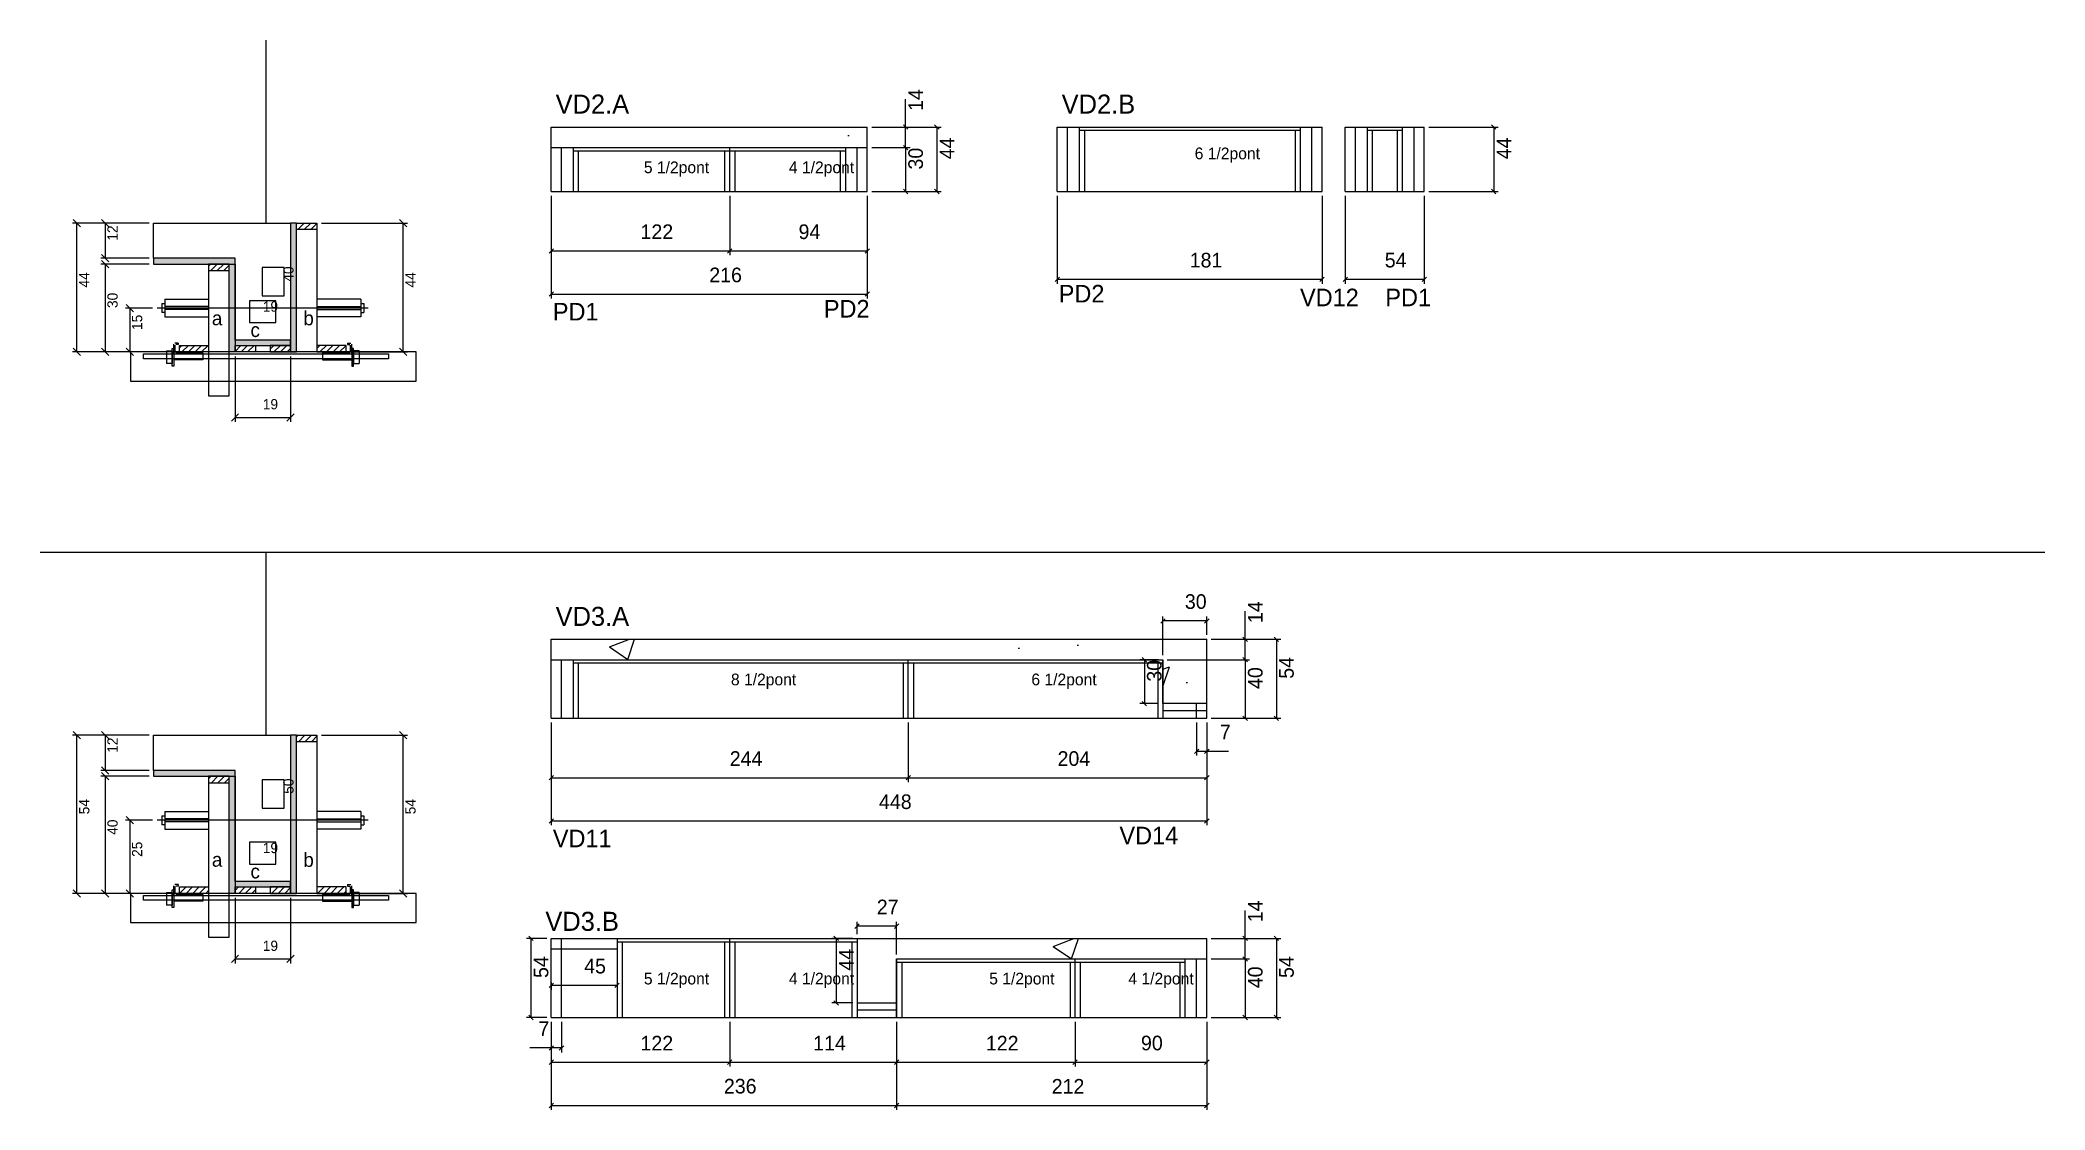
# Model space of a CAD drawing. Header units: metres. Extents: x 4978 to 6348, y 2896 to 3626.
import ezdxf

# ---------------------------------------------------------------- set-up
doc = ezdxf.new("R2010")
doc.units = ezdxf.units.M
for name, color, linetype in [('5', 7, 'Continuous'), ('barrote', 7, 'Continuous'), ('CONCRETO', 7, 'Continuous'), ('COTA', 7, 'Continuous'), ('Cota Seção (2x)', 7, 'Continuous'), ('detalhes', 7, 'Continuous'), ('Hachura', 7, 'Continuous'), ('Madeira', 7, 'Continuous'), ('Painéis', 7, 'Continuous'), ('presilha', 7, 'Continuous'), ('SARR_2.2x7', 7, 'Continuous'), ('SARR_3.5x7', 7, 'Continuous'), ('SCO-___-LAJ', 7, 'Continuous'), ('TENSOR', 7, 'Continuous'), ('texto', 7, 'Continuous'), ('Texto Seção', 7, 'Continuous')]:
    doc.layers.add(name, color=color, linetype=linetype)

msp = doc.modelspace()

# ---------------------------------------------------------------- hatches: boundary and pattern name
at = {"layer": 'COTA'}
h = msp.add_hatch(dxfattribs=at)
h.set_pattern_fill('AR-CONC')
h.paths.add_polyline_path([(5543, 3552.9), (5543, 3566.9), (5327, 3566.9), (5327, 3552.9), (5543, 3552.9)])
h = msp.add_hatch(dxfattribs=at)
h.set_pattern_fill('AR-CONC')
h.paths.add_polyline_path([(5327, 3203.1), (5745, 3203.1), (5745, 3173.1), (5775, 3173.1), (5775, 3217.1), (5327, 3217.1), (5327, 3203.1)])
h = msp.add_hatch(dxfattribs=at)
h.set_pattern_fill('AR-CONC')
h.paths.add_polyline_path([(5563, 2998.7), (5775, 2998.7), (5775, 3012.7), (5536, 3012.7), (5536, 2968.7), (5563, 2968.7), (5563, 2998.7)])
at = {"layer": 'Hachura'}
h = msp.add_hatch(color=7, dxfattribs=at)
h.dxf.hatch_style = 1
h.paths.add_polyline_path([(5152.9, 3501.3), (5148.9, 3501.3), (5148.9, 3413.3), (5152.9, 3413.3), (5152.9, 3501.3)])
h = msp.add_hatch(dxfattribs=at)
h.set_pattern_fill('ANSI31')
h.paths.add_polyline_path([(5152.9, 3496.9), (5152.9, 3501.3), (5166.9, 3501.3), (5166.9, 3496.9), (5152.9, 3496.9)])
h = msp.add_hatch(color=7, dxfattribs=at)
h.dxf.hatch_style = 1
h.paths.add_polyline_path([(5110.9, 3473.3), (5110.9, 3477.3), (5055.3, 3477.3), (5055.3, 3473.3), (5110.9, 3473.3)])
h = msp.add_hatch(dxfattribs=at)
h.set_pattern_fill('ANSI31')
h.paths.add_polyline_path([(5106.9, 3468.9), (5106.9, 3473.3), (5092.9, 3473.3), (5092.9, 3468.9), (5106.9, 3468.9)])
h = msp.add_hatch(color=7, dxfattribs=at)
h.dxf.hatch_style = 1
h.paths.add_polyline_path([(5110.9, 3473.3), (5106.9, 3473.3), (5106.9, 3413.3), (5110.9, 3413.3), (5110.9, 3473.3)])
h = msp.add_hatch(dxfattribs=at)
h.set_pattern_fill('ANSI31')
h.paths.add_polyline_path([(5072.9, 3413.3), (5072.9, 3417.7), (5092.9, 3417.7), (5092.9, 3413.3), (5072.9, 3413.3)])
h = msp.add_hatch(color=7, dxfattribs=at)
h.dxf.hatch_style = 1
h.paths.add_polyline_path([(5148.9, 3417.7), (5148.9, 3421.3), (5110.9, 3421.3), (5110.9, 3417.7), (5148.9, 3417.7)])
h = msp.add_hatch(dxfattribs=at)
h.set_pattern_fill('ANSI31')
h.paths.add_polyline_path([(5110.9, 3413.3), (5110.9, 3417.7), (5124.9, 3417.7), (5124.9, 3413.3), (5110.9, 3413.3)])
h = msp.add_hatch(dxfattribs=at)
h.set_pattern_fill('ANSI31')
h.paths.add_polyline_path([(5148.9, 3413.3), (5148.9, 3417.7), (5134.9, 3417.7), (5134.9, 3413.3), (5148.9, 3413.3)])
h = msp.add_hatch(dxfattribs=at)
h.set_pattern_fill('ANSI31')
h.paths.add_polyline_path([(5186.9, 3413.3), (5186.9, 3417.7), (5166.9, 3417.7), (5166.9, 3413.3), (5186.9, 3413.3)])
h = msp.add_hatch(color=7, dxfattribs=at)
h.dxf.hatch_style = 1
h.paths.add_polyline_path([(5152.9, 3151.5), (5148.9, 3151.5), (5148.9, 3043.5), (5152.9, 3043.5), (5152.9, 3151.5)])
h = msp.add_hatch(dxfattribs=at)
h.set_pattern_fill('ANSI31')
h.paths.add_polyline_path([(5152.9, 3147.1), (5152.9, 3151.5), (5166.9, 3151.5), (5166.9, 3147.1), (5152.9, 3147.1)])
h = msp.add_hatch(color=7, dxfattribs=at)
h.dxf.hatch_style = 1
h.paths.add_polyline_path([(5110.9, 3123.5), (5110.9, 3127.5), (5055.3, 3127.5), (5055.3, 3123.5), (5110.9, 3123.5)])
h = msp.add_hatch(color=7, dxfattribs=at)
h.dxf.hatch_style = 1
h.paths.add_polyline_path([(5110.9, 3127.5), (5106.9, 3127.5), (5106.9, 3043.5), (5110.9, 3043.5), (5110.9, 3127.5)])
h = msp.add_hatch(dxfattribs=at)
h.set_pattern_fill('ANSI31')
h.paths.add_polyline_path([(5106.9, 3119.1), (5106.9, 3123.5), (5092.9, 3123.5), (5092.9, 3119.1), (5106.9, 3119.1)])
h = msp.add_hatch(dxfattribs=at)
h.set_pattern_fill('ANSI31')
h.paths.add_polyline_path([(5072.9, 3043.5), (5072.9, 3047.9), (5092.9, 3047.9), (5092.9, 3043.5), (5072.9, 3043.5)])
h = msp.add_hatch(color=7, dxfattribs=at)
h.dxf.hatch_style = 1
h.paths.add_polyline_path([(5148.9, 3047.9), (5148.9, 3051.5), (5110.9, 3051.5), (5110.9, 3047.9), (5148.9, 3047.9)])
h = msp.add_hatch(dxfattribs=at)
h.set_pattern_fill('ANSI31')
h.paths.add_polyline_path([(5110.9, 3043.5), (5110.9, 3047.9), (5124.9, 3047.9), (5124.9, 3043.5), (5110.9, 3043.5)])
h = msp.add_hatch(dxfattribs=at)
h.set_pattern_fill('ANSI31')
h.paths.add_polyline_path([(5148.9, 3043.5), (5148.9, 3047.9), (5134.9, 3047.9), (5134.9, 3043.5), (5148.9, 3043.5)])
h = msp.add_hatch(dxfattribs=at)
h.set_pattern_fill('ANSI31')
h.paths.add_polyline_path([(5186.9, 3043.5), (5186.9, 3047.9), (5166.9, 3047.9), (5166.9, 3043.5), (5186.9, 3043.5)])

# ---------------------------------------------------------------- linework, layer by layer
at = {"color": 7, "lineweight": 25}
for p, q in [((5060.9, 3446.3), (5060.9, 3440.3)), ((5060.9, 3446.3), (5062.9, 3446.3)), ((5062.9, 3440.3), (5060.9, 3440.3)), ((5062.9, 3449.3), (5062.9, 3437.3)), ((5062.9, 3449.3), (5092.9, 3449.3)), ((5092.9, 3444.3), (5062.9, 3444.3)), ((5092.9, 3442.3), (5062.9, 3442.3)), ((5196.9, 3449.3), (5166.9, 3449.3)), ((5166.9, 3444.3), (5196.9, 3444.3)), ((5166.9, 3442.3), (5196.9, 3442.3)), ((5196.9, 3449.3), (5196.9, 3437.3)), ((5196.9, 3446.3), (5198.9, 3446.3)), ((5196.9, 3440.3), (5198.9, 3440.3)), ((5198.9, 3446.3), (5198.9, 3440.3)), ((5062.9, 3437.3), (5092.9, 3437.3)), ((5196.9, 3437.3), (5166.9, 3437.3)), ((5060.9, 3096.4), (5060.9, 3090.4)), ((5060.9, 3096.4), (5062.9, 3096.4)), ((5062.9, 3099.4), (5062.9, 3087.4)), ((5062.9, 3099.4), (5092.9, 3099.4)), ((5196.9, 3099.4), (5166.9, 3099.4)), ((5196.9, 3099.4), (5196.9, 3087.4)), ((5196.9, 3096.4), (5198.9, 3096.4)), ((5198.9, 3096.4), (5198.9, 3090.4)), ((5062.9, 3090.4), (5060.9, 3090.4)), ((5092.9, 3094.4), (5062.9, 3094.4)), ((5092.9, 3092.4), (5062.9, 3092.4)), ((5062.9, 3087.4), (5092.9, 3087.4)), ((5166.9, 3094.4), (5196.9, 3094.4)), ((5166.9, 3092.4), (5196.9, 3092.4)), ((5196.9, 3087.4), (5166.9, 3087.4)), ((5196.9, 3090.4), (5198.9, 3090.4))]:
    msp.add_line(p, q, dxfattribs=at)
at = {"layer": 'barrote', "color": 251, "lineweight": 25}
for points in [[(5039.4, 3393.3), (5234.6, 3393.3), (5234.6, 3413.3), (5039.4, 3413.3)], [(5039.4, 3023.5), (5234.6, 3023.5), (5234.6, 3043.5), (5039.4, 3043.5)]]:
    msp.add_lwpolyline(points, close=True, dxfattribs=at)
at = {"layer": 'CONCRETO', "color": 251, "lineweight": 25}
for points in [[(5055.3, 3477.3), (5055.3, 3501.3), (5148.9, 3501.3), (5148.9, 3473.3), (5148.9, 3473.3), (5148.9, 3421.3), (5110.9, 3421.3), (5110.9, 3477.3)], [(5055.3, 3127.5), (5055.3, 3151.5), (5148.9, 3151.5), (5148.9, 3123.5), (5148.9, 3123.5), (5148.9, 3051.5), (5110.9, 3051.5), (5110.9, 3127.5)]]:
    msp.add_lwpolyline(points, close=True, dxfattribs=at)
at = {"layer": 'COTA', "color": 4, "lineweight": 25}
for p, q in [((5569.2, 3566.9), (5569.2, 3586)), ((5546, 3566.9), (5572.2, 3566.9)), ((5546, 3566.9), (5593.5, 3566.9)), ((5569.2, 3552.9), (5569.2, 3566.9)), ((5590.5, 3566.9), (5590.5, 3522.9)), ((5926.6, 3566.9), (5974.1, 3566.9)), ((5971.1, 3566.9), (5971.1, 3522.9)), ((5546, 3552.9), (5572.2, 3552.9)), ((5546, 3552.9), (5572.2, 3552.9)), ((5569.2, 3552.9), (5569.2, 3522.9)), ((5546, 3522.9), (5572.2, 3522.9)), ((5546, 3522.9), (5593.5, 3522.9)), ((5926.6, 3522.9), (5974.1, 3522.9)), ((5327, 3519.9), (5327, 3479.3)), ((5327, 3519.9), (5327, 3449.8)), ((5449, 3519.9), (5449, 3479.3)), ((5449, 3519.9), (5449, 3479.3)), ((5543, 3519.9), (5543, 3479.3)), ((5543, 3519.9), (5543, 3449.8)), ((5672.8, 3519.9), (5672.8, 3459.9)), ((5853.8, 3519.9), (5853.8, 3459.9)), ((5869.6, 3519.9), (5869.6, 3459.9)), ((5923.6, 3519.9), (5923.6, 3459.9)), ((5052.3, 3501.3), (4999.9, 3501.3)), ((5002.9, 3413.3), (5002.9, 3501.3)), ((5052.3, 3501.3), (5019.2, 3501.3)), ((5022.2, 3501.3), (5022.2, 3477.3)), ((5169.9, 3501.3), (5228.8, 3501.3)), ((5225.8, 3413.3), (5225.8, 3501.3)), ((5327, 3482.3), (5449, 3482.3)), ((5449, 3482.3), (5543, 3482.3)), ((5052.3, 3477.3), (5019.2, 3477.3)), ((5052.3, 3473.3), (5019.2, 3473.3)), ((5022.2, 3473.3), (5022.2, 3413.3)), ((5327, 3452.8), (5543, 3452.8)), ((5672.8, 3462.9), (5853.8, 3462.9)), ((5869.6, 3462.9), (5923.6, 3462.9)), ((5054.6, 3443.3), (5036, 3443.3)), ((5039, 3443.3), (5039, 3413.3)), ((5074.3, 3413.3), (4999.9, 3413.3)), ((5074.3, 3413.3), (5019.2, 3413.3)), ((5054.6, 3413.3), (5036, 3413.3)), ((5185.5, 3413.3), (5228.8, 3413.3)), ((5110.9, 3410.3), (5110.9, 3365.6)), ((5148.9, 3410.3), (5148.9, 3365.6)), ((5110.9, 3368.6), (5148.9, 3368.6)), ((5801.2, 3217.1), (5801.2, 3236.2)), ((5745, 3206.1), (5745, 3232.6)), ((5775, 3229.6), (5745, 3229.6)), ((5775, 3220.1), (5775, 3232.6)), ((5778, 3217.1), (5804.2, 3217.1)), ((5778, 3217.1), (5825.5, 3217.1)), ((5801.2, 3203.1), (5801.2, 3217.1)), ((5822.5, 3217.1), (5822.5, 3163.1)), ((5742, 3203.1), (5729.3, 3203.1)), ((5732.3, 3203.1), (5732.3, 3173.1)), ((5748, 3203.1), (5804.2, 3203.1)), ((5748, 3203.1), (5804.2, 3203.1)), ((5801.2, 3203.1), (5801.2, 3163.1)), ((5742, 3173.1), (5729.3, 3173.1)), ((5052.3, 3151.5), (4999.9, 3151.5)), ((5002.9, 3043.5), (5002.9, 3151.5)), ((5052.3, 3151.5), (5019.2, 3151.5)), ((5022.2, 3151.5), (5022.2, 3127.5)), ((5169.9, 3151.5), (5228.8, 3151.5)), ((5225.8, 3043.5), (5225.8, 3151.5)), ((5327, 3160.1), (5327, 3119.5)), ((5327, 3160.1), (5327, 3090)), ((5571, 3160.1), (5571, 3119.5)), ((5571, 3160.1), (5571, 3119.5)), ((5768, 3160.1), (5768, 3137.6)), ((5775, 3160.1), (5775, 3119.5)), ((5775, 3160.1), (5775, 3090)), ((5775, 3160.1), (5775, 3137.6)), ((5778, 3163.1), (5804.2, 3163.1)), ((5778, 3163.1), (5825.5, 3163.1)), ((5768, 3140.6), (5775, 3140.6)), ((5775, 3140.6), (5789.8, 3140.6)), ((5052.3, 3127.5), (5019.2, 3127.5)), ((5052.3, 3123.5), (5019.2, 3123.5)), ((5022.2, 3123.5), (5022.2, 3043.5)), ((5327, 3122.5), (5571, 3122.5)), ((5571, 3122.5), (5775, 3122.5)), ((5054.6, 3093.4), (5036, 3093.4)), ((5039, 3093.4), (5039, 3043.5)), ((5327, 3093), (5775, 3093)), ((5074.3, 3043.5), (4999.9, 3043.5)), ((5074.3, 3043.5), (5019.2, 3043.5)), ((5054.6, 3043.5), (5036, 3043.5)), ((5185.5, 3043.5), (5228.8, 3043.5)), ((5110.9, 3040.5), (5110.9, 2995.7)), ((5148.9, 3040.5), (5148.9, 2995.7)), ((5801.2, 3012.7), (5801.2, 3031.8)), ((5536, 3015.7), (5536, 3024.1)), ((5563, 3021.1), (5536, 3021.1)), ((5563, 3001.7), (5563, 3024.1)), ((5324, 3012.7), (5310.1, 3012.7)), ((5313.1, 3012.7), (5313.1, 2958.7)), ((5533, 3012.7), (5518.7, 3012.7)), ((5521.7, 3012.7), (5521.7, 2968.7)), ((5778, 3012.7), (5804.2, 3012.7)), ((5778, 3012.7), (5825.5, 3012.7)), ((5801.2, 2998.7), (5801.2, 3012.7)), ((5822.5, 3012.7), (5822.5, 2958.7)), ((5110.9, 2998.7), (5148.9, 2998.7)), ((5778, 2998.7), (5804.2, 2998.7)), ((5778, 2998.7), (5804.2, 2998.7)), ((5801.2, 2998.7), (5801.2, 2958.7)), ((5327, 2982.7), (5327, 2977.7)), ((5327, 2980.7), (5372, 2980.7)), ((5372, 2982.7), (5372, 2977.7)), ((5533, 2968.7), (5518.7, 2968.7)), ((5324, 2958.7), (5310.1, 2958.7)), ((5327, 2955.7), (5327, 2925.2)), ((5327, 2955.7), (5327, 2895.6)), ((5327, 2955.7), (5327, 2934.9)), ((5334, 2955.7), (5334, 2934.9)), ((5449, 2955.7), (5449, 2925.2)), ((5449, 2955.7), (5449, 2925.2)), ((5563, 2955.7), (5563, 2925.2)), ((5563, 2955.7), (5563, 2895.6)), ((5563, 2955.7), (5563, 2925.2)), ((5563, 2955.7), (5563, 2895.6)), ((5685, 2955.7), (5685, 2925.2)), ((5685, 2955.7), (5685, 2925.2)), ((5775, 2955.7), (5775, 2925.2)), ((5775, 2955.7), (5775, 2895.6)), ((5778, 2958.7), (5804.2, 2958.7)), ((5778, 2958.7), (5825.5, 2958.7)), ((5327, 2937.9), (5312.3, 2937.9)), ((5334, 2937.9), (5327, 2937.9)), ((5327, 2928.2), (5449, 2928.2)), ((5449, 2928.2), (5563, 2928.2)), ((5563, 2928.2), (5685, 2928.2)), ((5685, 2928.2), (5775, 2928.2)), ((5327, 2898.6), (5563, 2898.6)), ((5563, 2898.6), (5775, 2898.6))]:
    msp.add_line(p, q, dxfattribs=at)
at = {"layer": 'COTA', "color": 241, "lineweight": 25}
for p, q in [((5327, 3552.9), (5327, 3566.9)), ((5327, 3566.9), (5543, 3566.9)), ((5543, 3552.9), (5543, 3566.9)), ((4977.7, 3276.5), (6347.7, 3276.5)), ((5327, 3203.1), (5327, 3217.1)), ((5327, 3217.1), (5775, 3217.1)), ((5775, 3173.1), (5775, 3217.1)), ((5536, 3012.7), (5775, 3012.7)), ((5775, 2998.7), (5775, 3012.7))]:
    msp.add_line(p, q, dxfattribs=at)
at = {"layer": 'COTA', "color": 0, "lineweight": 25}
for p, q in [((5570.7, 3565.4), (5567.7, 3568.4)), ((5592, 3565.4), (5589, 3568.4)), ((5972.6, 3565.4), (5969.6, 3568.4)), ((5570.7, 3551.4), (5567.7, 3554.4)), ((5567.7, 3554.4), (5570.7, 3551.4)), ((5567.7, 3524.4), (5570.7, 3521.4)), ((5589, 3524.4), (5592, 3521.4)), ((5969.6, 3524.4), (5972.6, 3521.4)), ((5328.5, 3483.8), (5325.5, 3480.8)), ((5447.5, 3480.8), (5450.5, 3483.8)), ((5450.5, 3483.8), (5447.5, 3480.8)), ((5541.5, 3480.8), (5544.5, 3483.8)), ((5328.5, 3454.3), (5325.5, 3451.3)), ((5541.5, 3451.3), (5544.5, 3454.3)), ((5674.3, 3464.4), (5671.3, 3461.4)), ((5852.3, 3461.4), (5855.3, 3464.4)), ((5871.1, 3464.4), (5868.1, 3461.4)), ((5922.1, 3461.4), (5925.1, 3464.4)), ((5746.5, 3231.1), (5743.5, 3228.1)), ((5773.5, 3228.1), (5776.5, 3231.1)), ((5802.7, 3215.6), (5799.7, 3218.6)), ((5824, 3215.6), (5821, 3218.6)), ((5733.8, 3201.6), (5730.8, 3204.6)), ((5802.7, 3201.6), (5799.7, 3204.6)), ((5799.7, 3204.6), (5802.7, 3201.6)), ((5730.8, 3174.6), (5733.8, 3171.6)), ((5799.7, 3164.6), (5802.7, 3161.6)), ((5821, 3164.6), (5824, 3161.6)), ((5769.5, 3142.1), (5766.5, 3139.1)), ((5773.5, 3139.1), (5776.5, 3142.1)), ((5328.5, 3124), (5325.5, 3121)), ((5569.5, 3121), (5572.5, 3124)), ((5572.5, 3124), (5569.5, 3121)), ((5773.5, 3121), (5776.5, 3124)), ((5328.5, 3094.5), (5325.5, 3091.5)), ((5773.5, 3091.5), (5776.5, 3094.5)), ((5314.6, 3011.2), (5311.6, 3014.2)), ((5523.2, 3011.2), (5520.2, 3014.2)), ((5537.5, 3022.6), (5534.5, 3019.6)), ((5561.5, 3019.6), (5564.5, 3022.6)), ((5802.7, 3011.2), (5799.7, 3014.2)), ((5824, 3011.2), (5821, 3014.2)), ((5802.7, 2997.2), (5799.7, 3000.2)), ((5799.7, 3000.2), (5802.7, 2997.2)), ((5328.5, 2982.2), (5325.5, 2979.2)), ((5370.5, 2979.2), (5373.5, 2982.2)), ((5311.6, 2960.2), (5314.6, 2957.2)), ((5520.2, 2970.2), (5523.2, 2967.2)), ((5799.7, 2960.2), (5802.7, 2957.2)), ((5821, 2960.2), (5824, 2957.2)), ((5328.5, 2939.4), (5325.5, 2936.4)), ((5332.5, 2936.4), (5335.5, 2939.4)), ((5328.5, 2929.7), (5325.5, 2926.7)), ((5447.5, 2926.7), (5450.5, 2929.7)), ((5450.5, 2929.7), (5447.5, 2926.7)), ((5561.5, 2926.7), (5564.5, 2929.7)), ((5564.5, 2929.7), (5561.5, 2926.7)), ((5683.5, 2926.7), (5686.5, 2929.7)), ((5686.5, 2929.7), (5683.5, 2926.7)), ((5773.5, 2926.7), (5776.5, 2929.7)), ((5328.5, 2900.1), (5325.5, 2897.1)), ((5561.5, 2897.1), (5564.5, 2900.1)), ((5564.5, 2900.1), (5561.5, 2897.1)), ((5773.5, 2897.1), (5776.5, 2900.1))]:
    msp.add_line(p, q, dxfattribs=at)
for points in [[(5005.4, 3498.8), (5000.4, 3503.8)], [(5024.7, 3498.8), (5019.7, 3503.8)], [(5228.3, 3498.8), (5223.3, 3503.8)], [(5019.7, 3479.8), (5024.7, 3474.8)], [(5024.7, 3470.8), (5019.7, 3475.8)], [(5041.5, 3440.8), (5036.5, 3445.8)], [(5000.4, 3415.8), (5005.4, 3410.8)], [(5019.7, 3415.8), (5024.7, 3410.8)], [(5036.5, 3415.8), (5041.5, 3410.8)], [(5223.3, 3415.8), (5228.3, 3410.8)], [(5113.4, 3371.1), (5108.4, 3366.1)], [(5146.4, 3366.1), (5151.4, 3371.1)], [(5005.4, 3149), (5000.4, 3154)], [(5024.7, 3149), (5019.7, 3154)], [(5228.3, 3149), (5223.3, 3154)], [(5019.7, 3130), (5024.7, 3125)], [(5024.7, 3121), (5019.7, 3126)], [(5041.5, 3090.9), (5036.5, 3095.9)], [(5000.4, 3046), (5005.4, 3041)], [(5019.7, 3046), (5024.7, 3041)], [(5036.5, 3046), (5041.5, 3041)], [(5223.3, 3046), (5228.3, 3041)], [(5113.4, 3001.2), (5108.4, 2996.2)], [(5146.4, 2996.2), (5151.4, 3001.2)]]:
    msp.add_lwpolyline(points, dxfattribs=at)
at = {"layer": 'Cota Seção (2x)', "color": 180, "lineweight": 25}
for p, q in [((5144.4, 3470.9), (5129.4, 3470.9)), ((5129.4, 3470.9), (5129.4, 3451.6)), ((5144.4, 3451.6), (5144.4, 3470.9)), ((5138.9, 3448.3), (5120.9, 3448.3)), ((5120.9, 3448.3), (5120.9, 3433.3)), ((5129.4, 3451.6), (5144.4, 3451.6)), ((5138.9, 3433.3), (5138.9, 3448.3)), ((5120.9, 3433.3), (5138.9, 3433.3)), ((5144.4, 3121.1), (5129.4, 3121.1)), ((5129.4, 3121.1), (5129.4, 3101.8)), ((5144.4, 3101.8), (5144.4, 3121.1)), ((5129.4, 3101.8), (5144.4, 3101.8)), ((5138.9, 3078.5), (5120.9, 3078.5)), ((5120.9, 3078.5), (5120.9, 3063.5)), ((5138.9, 3063.5), (5138.9, 3078.5)), ((5120.9, 3063.5), (5138.9, 3063.5))]:
    msp.add_line(p, q, dxfattribs=at)
at = {"layer": 'Madeira', "color": 126, "lineweight": 18}
for points in [[(5152.9, 3496.9), (5152.9, 3501.3), (5166.9, 3501.3), (5166.9, 3496.9)], [(5152.9, 3501.3), (5166.9, 3501.3), (5166.9, 3413.3), (5152.9, 3413.3)], [(5106.9, 3468.9), (5106.9, 3473.3), (5092.9, 3473.3), (5092.9, 3468.9)], [(5106.9, 3473.3), (5092.9, 3473.3), (5092.9, 3383.3), (5106.9, 3383.3)], [(5072.9, 3413.3), (5072.9, 3417.7), (5092.9, 3417.7), (5092.9, 3413.3)], [(5110.9, 3413.3), (5110.9, 3417.7), (5124.9, 3417.7), (5124.9, 3413.3)], [(5148.9, 3413.3), (5148.9, 3417.7), (5134.9, 3417.7), (5134.9, 3413.3)], [(5186.9, 3413.3), (5186.9, 3417.7), (5166.9, 3417.7), (5166.9, 3413.3)], [(5152.9, 3147.1), (5152.9, 3151.5), (5166.9, 3151.5), (5166.9, 3147.1)], [(5152.9, 3151.5), (5166.9, 3151.5), (5166.9, 3043.5), (5152.9, 3043.5)], [(5106.9, 3119.1), (5106.9, 3123.5), (5092.9, 3123.5), (5092.9, 3119.1)], [(5106.9, 3123.5), (5092.9, 3123.5), (5092.9, 3013.5), (5106.9, 3013.5)], [(5072.9, 3043.5), (5072.9, 3047.9), (5092.9, 3047.9), (5092.9, 3043.5)], [(5110.9, 3043.5), (5110.9, 3047.9), (5124.9, 3047.9), (5124.9, 3043.5)], [(5148.9, 3043.5), (5148.9, 3047.9), (5134.9, 3047.9), (5134.9, 3043.5)], [(5186.9, 3043.5), (5186.9, 3047.9), (5166.9, 3047.9), (5166.9, 3043.5)]]:
    msp.add_lwpolyline(points, close=True, dxfattribs=at)
at = {"layer": 'Painéis', "color": 200, "lineweight": 25}
for p, q in [((5672.8, 3566.9), (5853.8, 3566.9)), ((5672.8, 3522.9), (5672.8, 3566.9)), ((5853.8, 3522.9), (5853.8, 3566.9)), ((5869.6, 3566.9), (5923.6, 3566.9)), ((5869.6, 3522.9), (5869.6, 3566.9)), ((5923.6, 3522.9), (5923.6, 3566.9)), ((5327, 3552.9), (5543, 3552.9)), ((5327, 3522.9), (5327, 3552.9)), ((5449, 3522.9), (5449, 3552.9)), ((5543, 3522.9), (5543, 3552.9)), ((5327, 3522.9), (5543, 3522.9)), ((5672.8, 3522.9), (5853.8, 3522.9)), ((5869.6, 3522.9), (5923.6, 3522.9)), ((5327, 3203.1), (5745, 3203.1)), ((5327, 3163.1), (5327, 3203.1)), ((5571, 3163.1), (5571, 3203.1)), ((5745, 3173.1), (5745, 3203.1)), ((5775, 3173.1), (5745, 3173.1)), ((5775, 3163.1), (5775, 3173.1)), ((5327, 3163.1), (5775, 3163.1)), ((5327, 3012.7), (5536, 3012.7)), ((5327, 2958.7), (5327, 3012.7)), ((5449, 2958.7), (5449, 3012.7)), ((5536, 3012.7), (5536, 2968.7)), ((5563, 2998.7), (5775, 2998.7)), ((5563, 2958.7), (5563, 2998.7)), ((5685, 2958.7), (5685, 2998.7)), ((5775, 2958.7), (5775, 2998.7)), ((5536, 2968.7), (5563, 2968.7)), ((5563, 2958.7), (5563, 2968.7)), ((5327, 2958.7), (5563, 2958.7)), ((5563, 2958.7), (5775, 2958.7))]:
    msp.add_line(p, q, dxfattribs=at)
for points in [[(5152.9, 3501.3), (5148.9, 3501.3), (5148.9, 3413.3), (5152.9, 3413.3)], [(5110.9, 3473.3), (5110.9, 3477.3), (5055.3, 3477.3), (5055.3, 3473.3)], [(5106.9, 3473.3), (5110.9, 3473.3), (5110.9, 3413.3), (5106.9, 3413.3)], [(5148.9, 3417.7), (5148.9, 3421.3), (5110.9, 3421.3), (5110.9, 3417.7)], [(5152.9, 3151.5), (5148.9, 3151.5), (5148.9, 3043.5), (5152.9, 3043.5)], [(5110.9, 3123.5), (5110.9, 3127.5), (5055.3, 3127.5), (5055.3, 3123.5)], [(5106.9, 3123.5), (5110.9, 3123.5), (5110.9, 3043.5), (5106.9, 3043.5)], [(5148.9, 3047.9), (5148.9, 3051.5), (5110.9, 3051.5), (5110.9, 3047.9)]]:
    msp.add_lwpolyline(points, close=True, dxfattribs=at)
at = {"layer": 'presilha', "color": 1, "lineweight": 25}
for p, q in [((5064, 3414), (5068, 3414)), ((5064, 3414), (5064, 3405.3)), ((5068, 3415.6), (5069, 3415.6)), ((5068, 3403.6), (5068, 3415.6)), ((5068, 3414), (5068, 3405.3)), ((5069, 3412.4), (5069, 3418.6)), ((5069, 3415.6), (5069, 3403.6)), ((5072, 3419.3), (5069.8, 3419.3)), ((5070, 3413), (5070, 3417.9)), ((5072, 3418.3), (5070.4, 3418.3)), ((5089, 3412.6), (5070.4, 3412.6)), ((5072, 3419.3), (5072, 3418.3)), ((5089, 3412.6), (5089, 3408)), ((5170.8, 3412.6), (5170.8, 3408)), ((5170.8, 3412.6), (5189.4, 3412.6)), ((5187.8, 3419.3), (5187.8, 3418.3)), ((5187.8, 3419.3), (5190, 3419.3)), ((5187.8, 3418.3), (5189.4, 3418.3)), ((5189.8, 3413), (5189.8, 3417.9)), ((5190.8, 3412.4), (5190.8, 3418.6)), ((5191.8, 3415.6), (5190.8, 3415.6)), ((5190.8, 3415.6), (5190.8, 3403.6)), ((5191.8, 3403.6), (5191.8, 3415.6)), ((5195.8, 3414), (5191.8, 3414)), ((5191.8, 3414), (5191.8, 3405.3)), ((5195.8, 3414), (5195.8, 3405.3)), ((5068, 3405.3), (5064, 3405.3)), ((5069, 3403.6), (5068, 3403.6)), ((5089, 3408), (5069, 3408)), ((5170.8, 3408), (5190.8, 3408)), ((5190.8, 3403.6), (5191.8, 3403.6)), ((5191.8, 3405.3), (5195.8, 3405.3)), ((5064, 3044.2), (5068, 3044.2)), ((5064, 3044.2), (5064, 3035.5)), ((5068, 3045.8), (5069, 3045.8)), ((5068, 3033.8), (5068, 3045.8)), ((5068, 3044.2), (5068, 3035.5)), ((5069, 3042.6), (5069, 3048.7)), ((5069, 3045.8), (5069, 3033.8)), ((5072, 3049.5), (5069.8, 3049.5)), ((5070, 3043.2), (5070, 3048.1)), ((5072, 3048.5), (5070.4, 3048.5)), ((5089, 3042.8), (5070.4, 3042.8)), ((5072, 3049.5), (5072, 3048.5)), ((5089, 3042.8), (5089, 3038.2)), ((5170.8, 3042.8), (5170.8, 3038.2)), ((5170.8, 3042.8), (5189.4, 3042.8)), ((5187.8, 3049.5), (5187.8, 3048.5)), ((5187.8, 3049.5), (5190, 3049.5)), ((5187.8, 3048.5), (5189.4, 3048.5)), ((5189.8, 3043.2), (5189.8, 3048.1)), ((5190.8, 3042.6), (5190.8, 3048.7)), ((5191.8, 3045.8), (5190.8, 3045.8)), ((5190.8, 3045.8), (5190.8, 3033.8)), ((5191.8, 3033.8), (5191.8, 3045.8)), ((5195.8, 3044.2), (5191.8, 3044.2)), ((5191.8, 3044.2), (5191.8, 3035.5)), ((5195.8, 3044.2), (5195.8, 3035.5)), ((5068, 3035.5), (5064, 3035.5)), ((5069, 3033.8), (5068, 3033.8)), ((5089, 3038.2), (5069, 3038.2)), ((5170.8, 3038.2), (5190.8, 3038.2)), ((5190.8, 3033.8), (5191.8, 3033.8)), ((5191.8, 3035.5), (5195.8, 3035.5))]:
    msp.add_line(p, q, dxfattribs=at)
at = {"layer": 'SARR_2.2x7', "color": 40, "lineweight": 25}
for p, q in [((5679.8, 3522.9), (5679.8, 3566.9)), ((5687.8, 3564.7), (5838.8, 3564.7)), ((5846.8, 3522.9), (5846.8, 3566.9)), ((5876.6, 3522.9), (5876.6, 3566.9)), ((5884.6, 3564.7), (5908.6, 3564.7)), ((5916.6, 3522.9), (5916.6, 3566.9)), ((5334, 3522.9), (5334, 3552.9)), ((5342, 3550.7), (5449, 3550.7)), ((5449, 3550.7), (5528, 3550.7)), ((5536, 3522.9), (5536, 3552.9)), ((5334, 3163.1), (5334, 3203.1)), ((5342, 3200.9), (5571, 3200.9)), ((5571, 3200.9), (5745, 3200.9)), ((5775, 3168.1), (5745, 3168.1)), ((5768, 3163.1), (5768, 3173.1)), ((5327, 3005.7), (5372, 3005.7)), ((5334, 2958.7), (5334, 3012.7)), ((5372, 3010.5), (5449, 3010.5)), ((5449, 3010.5), (5536, 3010.5)), ((5563, 2996.5), (5685, 2996.5)), ((5685, 2996.5), (5760, 2996.5)), ((5768, 2958.7), (5768, 2998.7)), ((5563, 2963.7), (5536, 2963.7))]:
    msp.add_line(p, q, dxfattribs=at)
at = {"layer": 'SARR_3.5x7', "color": 81, "lineweight": 25}
for p, q in [((5687.8, 3566.9), (5687.8, 3522.9)), ((5691.3, 3564.7), (5691.3, 3522.9)), ((5835.3, 3564.7), (5835.3, 3522.9)), ((5838.8, 3566.9), (5838.8, 3522.9)), ((5884.6, 3566.9), (5884.6, 3522.9)), ((5888.1, 3564.7), (5888.1, 3522.9)), ((5905.1, 3564.7), (5905.1, 3522.9)), ((5908.6, 3566.9), (5908.6, 3522.9)), ((5342, 3552.9), (5342, 3522.9)), ((5345.5, 3550.7), (5345.5, 3522.9)), ((5445.5, 3550.7), (5445.5, 3522.9)), ((5452.5, 3550.7), (5452.5, 3522.9)), ((5524.5, 3550.7), (5524.5, 3522.9)), ((5528, 3552.9), (5528, 3522.9)), ((5342, 3203.1), (5342, 3163.1)), ((5345.5, 3200.9), (5345.5, 3163.1)), ((5567.5, 3200.9), (5567.5, 3163.1)), ((5574.5, 3200.9), (5574.5, 3163.1)), ((5741.5, 3200.9), (5741.5, 3163.1)), ((5745, 3203.1), (5745, 3163.1)), ((5372, 3012.7), (5372, 2958.7)), ((5375.5, 3010.5), (5375.5, 2958.7)), ((5445.5, 3010.5), (5445.5, 2958.7)), ((5452.5, 3010.5), (5452.5, 2958.7)), ((5532.5, 3010.5), (5532.5, 2958.7)), ((5536, 3012.7), (5536, 2958.7)), ((5563, 2998.7), (5563, 2958.7)), ((5566.5, 2996.5), (5566.5, 2958.7)), ((5681.5, 2996.5), (5681.5, 2958.7)), ((5688.5, 2996.5), (5688.5, 2958.7)), ((5756.5, 2996.5), (5756.5, 2958.7)), ((5760, 2998.7), (5760, 2958.7))]:
    msp.add_line(p, q, dxfattribs=at)
at = {"layer": 'SCO-___-LAJ', "color": 1, "lineweight": 0}
for points in [[(5048.4, 3411.9), (5215.7, 3411.9), (5215.7, 3408.7), (5048.4, 3408.7)], [(5048.4, 3042.1), (5215.7, 3042.1), (5215.7, 3038.9), (5048.4, 3038.9)]]:
    msp.add_lwpolyline(points, close=True, dxfattribs=at)
at = {"layer": 'TENSOR', "color": 3, "lineweight": 25}
for p, q in [((5201.9, 3443.3), (5057.6, 3443.3)), ((5201.9, 3093.4), (5057.6, 3093.4))]:
    msp.add_line(p, q, dxfattribs=at)
at = {"layer": 'Texto Seção', "color": 252, "lineweight": 15}
for p, q in [((5132.1, 3501.3), (5132.1, 3626.3)), ((5132.1, 3151.5), (5132.1, 3276.5))]:
    msp.add_line(p, q, dxfattribs=at)

# ---------------------------------------------------------------- texts
at = {"layer": '5', "color": 5, "lineweight": 25}
for s, p in [('PD2', (5673.8, 3447.1)), ('VD12', (5838.7, 3444.5)), ('PD1', (5897, 3444.5)), ('PD1', (5328.1, 3434.8)), ('PD2', (5513.3, 3436.8)), ('VD11', (5328.1, 3075)), ('VD14', (5715.3, 3077))]:
    msp.add_text(s, height=12, rotation=0, dxfattribs=at).set_placement(p)
at = {"layer": 'COTA', "color": 240, "lineweight": 25}
for s, p in [('14', (5581.1, 3577.9)), ('30', (5581, 3537.9)), ('44', (5602.5, 3544.9)), ('44', (5983, 3544.9)), ('14', (5813.1, 3228.1)), ('30', (5744.1, 3188.1)), ('40', (5813.1, 3183.1)), ('54', (5834.4, 3190.1)), ('14', (5813.1, 3023.8)), ('44', (5533.7, 2990.7)), ('54', (5325, 2985.7)), ('40', (5813.1, 2978.7)), ('54', (5834.4, 2985.7))]:
    msp.add_text(s, height=10, rotation=90, dxfattribs=at).set_placement(p)
at = {"layer": 'COTA', "color": 1, "lineweight": 25}
for s, p in [('12', (5030.7, 3489.3)), ('44', (5011.4, 3457.3)), ('44', (5234.3, 3457.3)), ('30', (5030.7, 3443.3)), ('15', (5047.5, 3428.3)), ('12', (5030.7, 3139.5)), ('54', (5011.4, 3097.5)), ('54', (5234.3, 3097.5)), ('40', (5030.7, 3083.5)), ('25', (5047.5, 3068.4))]:
    msp.add_text(s, height=7, rotation=90, dxfattribs=at).set_placement(p)
at = {"layer": 'COTA', "color": 240, "lineweight": 25}
for s, p in [('122', (5388, 3490.4)), ('94', (5496, 3490.4)), ('181', (5763.3, 3471)), ('54', (5896.6, 3471)), ('216', (5435, 3460.9)), ('30', (5760, 3237.8)), ('7', (5783.9, 3148.7)), ('244', (5449, 3130.6)), ('204', (5673, 3130.6)), ('448', (5551, 3101.1)), ('27', (5549.5, 3029.2)), ('45', (5349.5, 2988.8)), ('7', (5318.2, 2946)), ('122', (5388, 2936.2)), ('114', (5506, 2936.2)), ('122', (5624, 2936.2)), ('90', (5730, 2936.3)), ('236', (5445, 2906.8)), ('212', (5669, 2906.7))]:
    msp.add_text(s, height=10, dxfattribs=at).set_placement(p)
at = {"layer": 'COTA', "color": 1, "lineweight": 25}
for p in [(5129.9, 3374.1), (5129.9, 3004.2)]:
    msp.add_text('19', height=7, dxfattribs=at).set_placement(p)
at = {"layer": 'Cota Seção (2x)', "color": 1, "lineweight": 25}
for s, p in [('40', (5150.9, 3461.3)), ('50', (5150.9, 3111.5))]:
    msp.add_text(s, height=7, rotation=90, dxfattribs=at).set_placement(p)
for p in [(5129.9, 3440.8), (5129.9, 3071)]:
    msp.add_text('19', height=7, dxfattribs=at).set_placement(p)
at = {"layer": 'detalhes', "color": 4, "lineweight": 25}
for s, p in [('a', (5095.1, 3431.5)), ('b', (5157.6, 3431.5)), ('c', (5121.5, 3423.5)), ('a', (5095.1, 3061.7)), ('b', (5157.6, 3061.6)), ('c', (5121.5, 3053.7))]:
    msp.add_text(s, height=9.6, dxfattribs=at).set_placement(p)
at = {"layer": 'texto', "color": 2, "lineweight": 25}
for s, p in [('6 1/2pont', (5766.7, 3544.9)), ('5 1/2pont', (5390.3, 3535.4)), ('4 1/2pont', (5489.4, 3535.4)), ('8 1/2pont', (5449.8, 3185.6)), ('6 1/2pont', (5655.1, 3185.6)), ('5 1/2pont', (5390.3, 2981.3)), ('4 1/2pont', (5489.4, 2981.3)), ('5 1/2pont', (5626.3, 2981.3)), ('4 1/2pont', (5721.4, 2981.3))]:
    msp.add_text(s, height=8, dxfattribs=at).set_placement(p)
at = {"layer": 'Texto Seção', "color": 7, "lineweight": 15}
for s, p in [('VD2.A', (5330, 3576.1)), ('VD2.B', (5675.8, 3576.1)), ('VD3.A', (5330, 3226.2)), ('VD3.B', (5323, 3017.9))]:
    msp.add_text(s, height=13, dxfattribs=at).set_placement(p)

doc.saveas('drawing.dxf')
